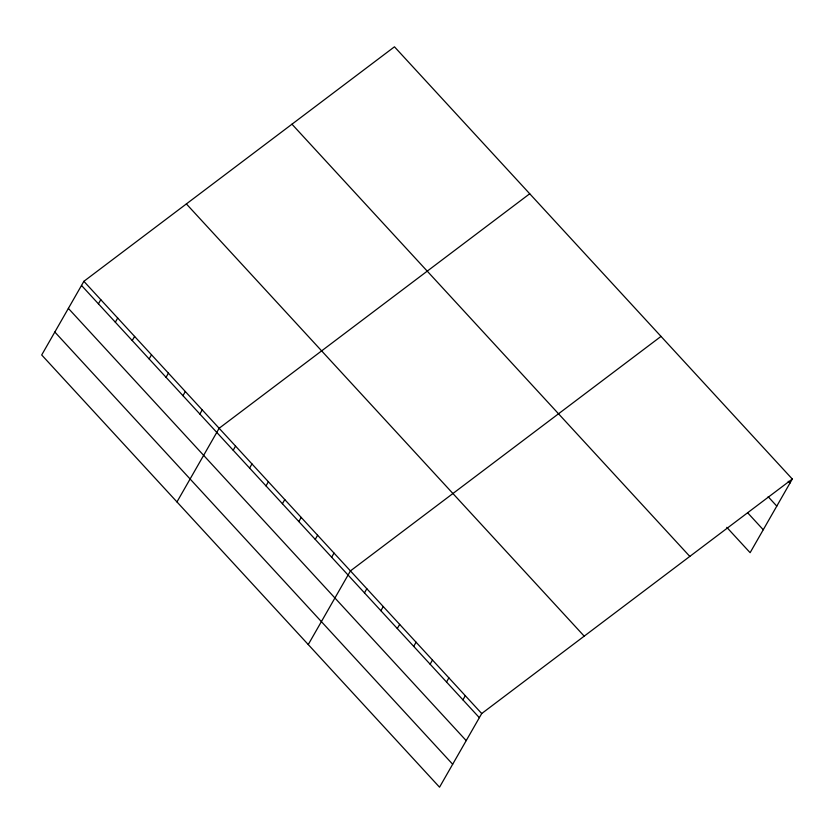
<?xml version="1.0" encoding="UTF-8"?>
<svg xmlns="http://www.w3.org/2000/svg" width="834" height="834" viewBox="0 0 834 834"><rect width="100%" height="100%" fill="white"/><g stroke="black" fill="none" stroke-linecap="round" stroke-linejoin="round"><path stroke-width="1.25" d="M83.88 281.319L41.7 354.971L439.539 787.192L481.718 713.539L792.3 479.029L394.461 46.808L83.88 281.319L481.718 713.539M98.422 303.826L100.789 299.687M115.332 322.195L117.698 318.056M132.231 340.564L134.608 336.425M149.14 358.933L151.517 354.794M166.049 377.302L168.426 373.163M182.959 395.67L185.325 391.532M199.868 414.039L202.235 409.901M176.964 501.932L219.144 428.269L529.726 193.759M233.186 450.245L235.553 446.107M249.595 468.072L251.972 463.933M266.004 485.899L268.381 481.76M282.413 503.726L284.79 499.587M298.833 521.563L301.199 517.424M315.242 539.389L317.608 535.251M331.651 557.216L334.017 553.078M308.246 644.567L350.436 570.904L661.018 336.394M364.468 592.88L366.845 588.741M380.877 610.707L383.254 606.568M397.297 628.534L399.663 624.395M413.706 646.36L416.072 642.222M430.115 664.198L432.481 660.059M446.524 682.024L448.89 677.886M462.933 699.851L465.309 695.712M792.3 479.029L750.12 552.681L726.8 527.349M788.203 481.291L789.934 483.167M768.156 496.72L776.788 506.113M747.712 512.847L763.256 529.746M291.973 124.193L689.812 556.414M186.378 203.923L584.207 636.154M81.513 285.457L479.341 717.678M68.378 308.392L466.206 740.623M54.836 332.036L452.674 764.257"/></g></svg>
